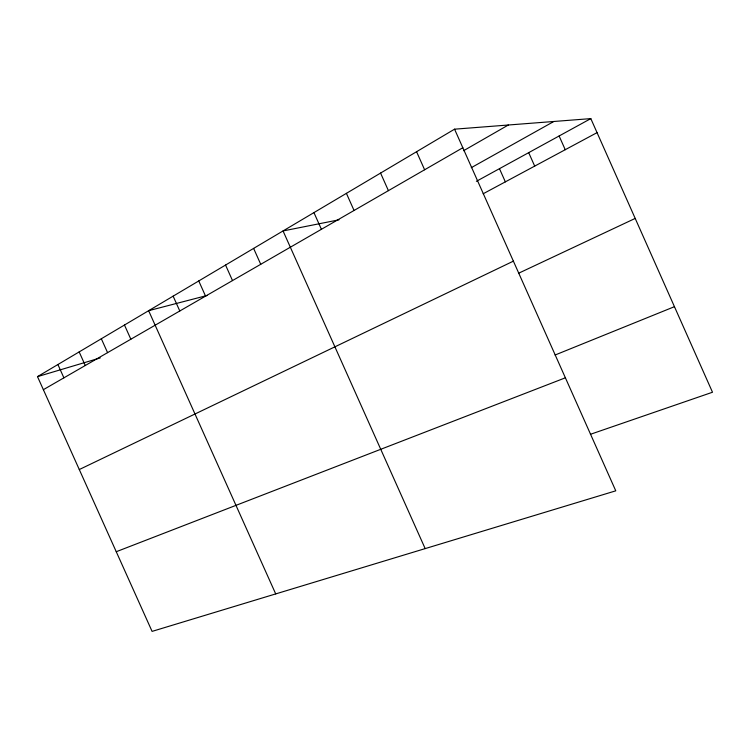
<?xml version="1.0" encoding="UTF-8"?>
<svg xmlns="http://www.w3.org/2000/svg" width="750" height="750" viewBox="0 0 750 750"><rect width="100%" height="100%" fill="white"/><g stroke="black" fill="none" stroke-linecap="round" stroke-linejoin="round"><path stroke-width="1.12" d="M454.556 129.178L615.769 490.828L152.081 631.388L37.5 376.631L454.556 129.178L590.812 118.612L712.5 392.241L590.409 434.306M43.369 389.681L462.825 147.731M463.575 150.712L508.303 125.016M471.262 167.691L553.837 121.481M476.381 181.322L590.812 118.612M483.178 193.763L597.047 132.637M79.284 469.547L513.384 261.15M518.606 273.234L635.203 218.419M555.066 355.022L674.447 306.684M116.25 551.719L565.388 377.803M37.5 376.631L100.237 357.928M207.478 295.387L148.631 310.688L275.709 593.906M338.981 219.825L283.05 230.944L425.175 548.606M124.472 325.031L130.847 339.225M101.334 338.756L107.578 352.65M79.172 351.909L85.284 365.512M57.909 364.519L63.9 377.841M346.406 193.35L354.056 210.469M313.941 212.606L321.403 229.303M253.622 248.4L260.738 264.3M225.553 265.05L232.509 280.584M198.75 280.95L205.556 296.128M173.138 296.147L179.794 310.988M559.125 135.984L565.237 149.719M528.694 152.653L534.694 166.116M499.472 168.675L505.35 181.866M416.569 151.716L424.622 169.772M380.569 173.081L388.416 190.65"/></g></svg>
